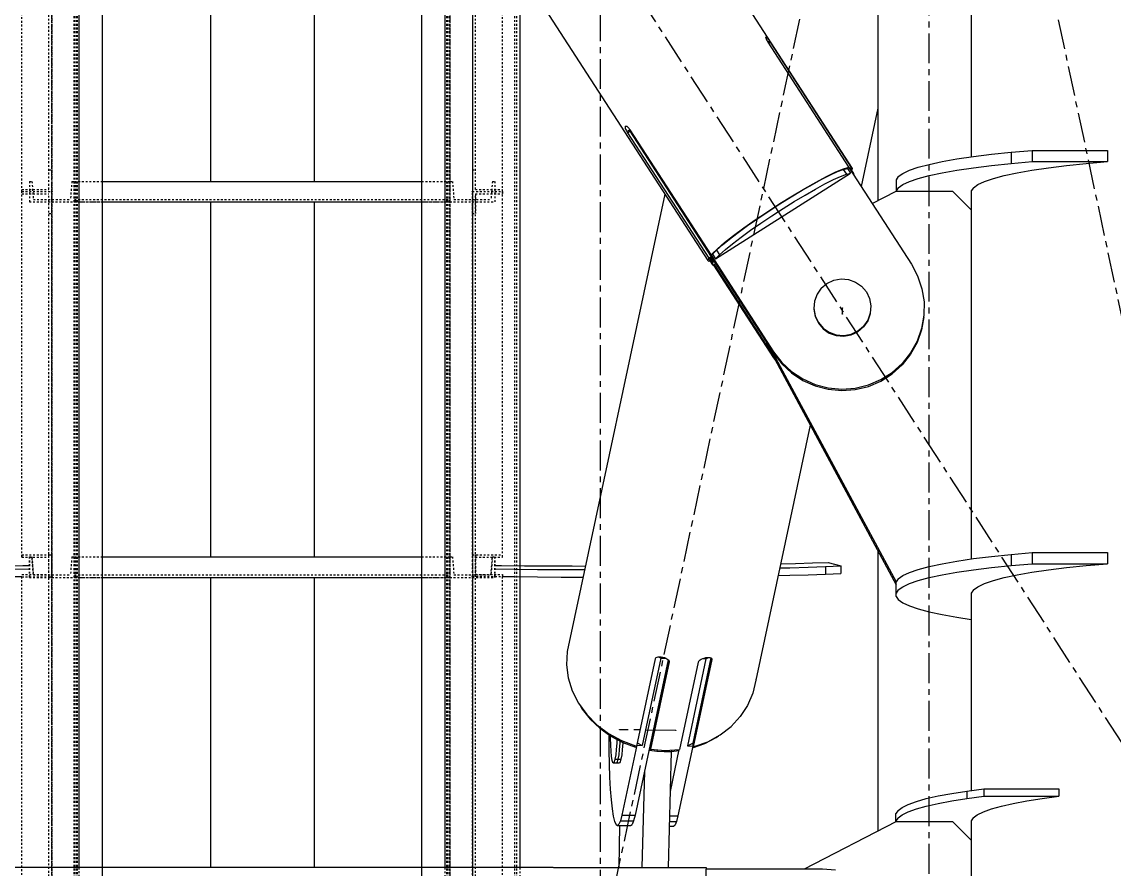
# Model space of a CAD drawing. Header units: millimetres. Extents: x 5143 to 30813, y 232 to 21408.
# Drawn here: x 23101 to 23391.9, y 14942.6 to 15168.3 of the extents above; entities that cross this region are included whole.
import ezdxf

# ---------------------------------------------------------------- set-up
doc = ezdxf.new("R2010")
doc.units = ezdxf.units.MM
doc.header["$LTSCALE"] = 0.25
for name, pattern in [('CENTER', [50.8, 31.75, -6.35, 6.35, -6.35]), ('XKITLINE00', [0]), ('XKITLINE02', [4, 2, -2]), ('XKITLINE03', [6, 3, -1, 1, -1])]:
    doc.linetypes.add(name, pattern=pattern)

msp = doc.modelspace()

# ---------------------------------------------------------------- linework, layer by layer
at = {"color": 8, "linetype": 'CENTER'}
for p, q in [((22900, 15740.27), (23430, 14920.27)), ((23430, 15740.27), (23255, 14920.27)), ((23342.5, 15330.27), (23342.5, 14510.27)), ((23342.5, 15330.27), (23430, 14920.27)), ((23255, 15209.12), (23255, 13540.01)), ((23319.5, 15090.41), (23319.5, 15092.06)), ((23275.11, 14979.51), (23260.2, 14979.7))]:
    msp.add_line(p, q, dxfattribs=at)
at = {"color": 8, "linetype": 'XKITLINE00'}
for p, q in [((23353.8, 15704.03), (23353.8, 15132.31)), ((23046.35, 15555.83), (23322.11, 15129.19)), ((23007.88, 15531.36), (23283.64, 15104.72)), ((23328.92, 15262.13), (23328.92, 15120.69)), ((23151.2, 15209.12), (23151.2, 15125.78)), ((23178.8, 15209.12), (23178.8, 15125.78)), ((23299.09, 15164.21), (23299.06, 15164.13)), ((23299.06, 15164.13), (23299.08, 15163.98)), ((23299.08, 15163.98), (23299.15, 15163.76)), ((23299.09, 15164.21), (23299.18, 15164.22)), ((23299.15, 15163.76), (23299.27, 15163.49)), ((23299.18, 15164.22), (23299.32, 15164.15)), ((23299.27, 15163.49), (23299.44, 15163.18)), ((23299.32, 15164.15), (23299.49, 15164)), ((23299.44, 15163.18), (23299.63, 15162.86)), ((23299.49, 15164), (23299.58, 15163.92)), ((23299.58, 15163.92), (23299.67, 15163.78)), ((23299.61, 15162.9), (23300.05, 15163.18)), ((23299.63, 15162.86), (23321.22, 15129.46)), ((23299.67, 15163.78), (23299.86, 15163.5)), ((23299.82, 15162.58), (23300.26, 15162.86)), ((23299.86, 15163.5), (23300.06, 15163.18)), ((23300.06, 15163.18), (23300.27, 15162.86)), ((23300.27, 15162.86), (23321.86, 15129.46)), ((23328.92, 15145.24), (23324.48, 15124.42)), ((23261.67, 15140.37), (23261.64, 15140.19)), ((23261.64, 15140.19), (23261.66, 15139.95)), ((23261.66, 15139.95), (23261.69, 15139.82)), ((23261.76, 15140.47), (23261.67, 15140.37)), ((23261.69, 15139.82), (23261.76, 15139.67)), ((23261.76, 15140.47), (23261.89, 15140.5)), ((23261.76, 15139.67), (23261.91, 15139.37)), ((23261.89, 15140.5), (23262.07, 15140.44)), ((23261.91, 15139.37), (23262.1, 15139.04)), ((23262.07, 15140.44), (23262.27, 15140.3)), ((23262.1, 15139.04), (23262.91, 15139.56)), ((23262.1, 15139.04), (23262.3, 15138.72)), ((23262.27, 15140.3), (23262.49, 15140.1)), ((23262.3, 15138.72), (23262.93, 15139.12)), ((23262.49, 15140.1), (23262.72, 15139.83)), ((23262.72, 15139.83), (23262.93, 15139.53)), ((23262.93, 15139.53), (23284.52, 15106.13)), ((23262.93, 15139.36), (23263, 15139.42)), ((23262.93, 15139.36), (23284.52, 15105.96)), ((23262.93, 15139.36), (23262.93, 15139.13)), ((23262.93, 15139.13), (23301.14, 15080.01)), ((23262.3, 15138.72), (23283.89, 15105.32)), ((23359.2, 15133), (23364.44, 15133.54)), ((23364.44, 15133.54), (23370.04, 15134.03)), ((23364.44, 15133.54), (23364.44, 15130.57)), ((23370.04, 15134.03), (23370.04, 15131.05)), ((23370.04, 15134.03), (23390.04, 15134.03)), ((23390.04, 15134.03), (23390.04, 15131.05)), ((23339.69, 15129.53), (23342.59, 15130.3)), ((23342.59, 15130.3), (23346.02, 15131.04)), ((23346.02, 15131.04), (23349.95, 15131.75)), ((23349.95, 15131.75), (23354.36, 15132.4)), ((23354.36, 15132.4), (23359.2, 15133)), ((23359.2, 15130.02), (23364.44, 15130.57)), ((23364.44, 15130.57), (23370.04, 15131.05)), ((23370.04, 15131.05), (23390.04, 15131.05)), ((23379.2, 15130.02), (23384.44, 15130.57)), ((23384.44, 15130.57), (23390.04, 15131.05)), ((23285.71, 15105.11), (23321.66, 15127.97)), ((23314.04, 15126.35), (23316.3, 15127.48)), ((23315.24, 15127.05), (23317.61, 15128.19)), ((23316.3, 15127.48), (23318.21, 15128.36)), ((23317.61, 15128.19), (23319.53, 15129)), ((23318.21, 15128.36), (23319.74, 15128.94)), ((23319.02, 15127.1), (23320.55, 15127.69)), ((23319.53, 15129), (23320.95, 15129.44)), ((23319.74, 15128.94), (23320.85, 15129.23)), ((23319.74, 15128.94), (23320.55, 15127.69)), ((23320.55, 15127.69), (23321.66, 15127.97)), ((23320.85, 15129.23), (23321.22, 15129.46)), ((23320.85, 15129.22), (23321.22, 15129.45)), ((23320.85, 15129.23), (23321.66, 15127.97)), ((23320.95, 15129.44), (23321.22, 15129.46)), ((23321.15, 15129.42), (23321.15, 15129.41)), ((23321.22, 15129.45), (23337.85, 15103.73)), ((23321.41, 15129.17), (23321.86, 15129.46)), ((23321.41, 15129.17), (23321.47, 15129.21)), ((23321.47, 15129.21), (23322.28, 15127.96)), ((23321.47, 15129.21), (23321.63, 15129.1)), ((23321.63, 15129.1), (23322.44, 15127.85)), ((23321.86, 15129.46), (23322.11, 15129.19)), ((23322.11, 15129.19), (23321.9, 15128.69)), ((23322.22, 15127.92), (23322.28, 15127.96)), ((23322.28, 15127.96), (23322.44, 15127.85)), ((23322.44, 15127.85), (23322.5, 15127.67)), ((23322.5, 15127.67), (23322.47, 15127.53)), ((23334.37, 15127.04), (23335.56, 15127.89)), ((23335.56, 15127.89), (23337.34, 15128.72)), ((23337.34, 15128.72), (23339.69, 15129.53)), ((23339.69, 15126.55), (23342.59, 15127.33)), ((23342.59, 15127.33), (23346.02, 15128.07)), ((23346.02, 15128.07), (23349.95, 15128.77)), ((23349.95, 15128.77), (23354.36, 15129.42)), ((23354.36, 15129.42), (23359.2, 15130.02)), ((23359.69, 15126.55), (23362.59, 15127.33)), ((23362.59, 15127.33), (23366.02, 15128.07)), ((23366.02, 15128.07), (23369.95, 15128.77)), ((23369.95, 15128.77), (23374.36, 15129.42)), ((23374.36, 15129.42), (23379.2, 15130.02)), ((23308.75, 15123.39), (23311.5, 15124.97)), ((23309.45, 15123.87), (23312.49, 15125.59)), ((23311.5, 15124.97), (23314.04, 15126.35)), ((23312.31, 15123.72), (23314.85, 15125.09)), ((23312.49, 15125.59), (23315.24, 15127.05)), ((23314.85, 15125.09), (23317.11, 15126.23)), ((23317.11, 15126.23), (23319.02, 15127.1)), ((23334.37, 15127.04), (23333.77, 15126.18)), ((23333.77, 15126.18), (23333.77, 15123.21)), ((23334.37, 15124.07), (23335.56, 15124.91)), ((23335.56, 15124.91), (23337.34, 15125.74)), ((23337.34, 15125.74), (23339.69, 15126.55)), ((23354.37, 15124.07), (23355.56, 15124.91)), ((23355.56, 15124.91), (23357.34, 15125.74)), ((23357.34, 15125.74), (23359.69, 15126.55)), ((23272.22, 15122.39), (23246.21, 15000.53)), ((23302.87, 15119.86), (23306.21, 15121.94)), ((23302.87, 15119.8), (23305.85, 15121.66)), ((23305.85, 15121.66), (23308.75, 15123.39)), ((23306.21, 15121.94), (23309.45, 15123.87)), ((23306.66, 15120.4), (23309.56, 15122.14)), ((23309.56, 15122.14), (23312.31, 15123.72)), ((23327.39, 15119.91), (23333.8, 15123.16)), ((23334.37, 15124.07), (23333.77, 15123.21)), ((23333.77, 15123.21), (23333.77, 15123.15)), ((23333.8, 15123.16), (23348.8, 15123.16)), ((23348.8, 15123.16), (23353.8, 15118.2)), ((23354.37, 15124.07), (23353.77, 15123.21)), ((23353.77, 15123.21), (23353.77, 15122.35)), ((23353.77, 15122.35), (23353.8, 15122.31)), ((23353.8, 15123.25), (23353.8, 15118.2)), ((23151.2, 15120.28), (23151.2, 15025.78)), ((23178.8, 15120.28), (23178.8, 15025.78)), ((23299.53, 15117.69), (23302.87, 15119.86)), ((23299.9, 15117.87), (23302.87, 15119.8)), ((23303.68, 15118.55), (23306.66, 15120.4)), ((23294.24, 15113.99), (23296.99, 15115.92)), ((23296.29, 15115.5), (23299.53, 15117.69)), ((23296.99, 15115.92), (23299.9, 15117.87)), ((23297.8, 15114.67), (23300.71, 15116.62)), ((23300.71, 15116.62), (23303.68, 15118.55)), ((23353.8, 15118.2), (23353.8, 15025.19)), ((23290.51, 15111.32), (23293.25, 15113.36)), ((23291.7, 15112.14), (23294.24, 15113.99)), ((23293.25, 15113.36), (23296.29, 15115.5)), ((23295.05, 15112.74), (23297.8, 15114.67)), ((23287.53, 15108.85), (23289.45, 15110.41)), ((23288.14, 15109.45), (23290.51, 15111.32)), ((23289.45, 15110.41), (23291.7, 15112.14)), ((23290.26, 15109.16), (23292.51, 15110.89)), ((23292.51, 15110.89), (23295.05, 15112.74)), ((23284.8, 15106.46), (23286.21, 15107.82)), ((23286, 15107.49), (23284.9, 15106.36)), ((23286, 15107.49), (23287.53, 15108.85)), ((23286, 15107.49), (23286.81, 15106.23)), ((23286.21, 15107.82), (23288.14, 15109.45)), ((23286.81, 15106.23), (23288.34, 15107.6)), ((23288.34, 15107.6), (23290.26, 15109.16)), ((23283.89, 15105.32), (23283.64, 15104.72)), ((23283.64, 15104.72), (23283.89, 15104.45)), ((23283.89, 15105.32), (23284.52, 15105.72)), ((23283.89, 15104.45), (23284.21, 15104.66)), ((23284.11, 15105.24), (23284.06, 15104.99)), ((23284.06, 15104.99), (23284.11, 15104.81)), ((23284.28, 15105.56), (23284.11, 15105.24)), ((23284.11, 15105.24), (23284.92, 15103.99)), ((23284.11, 15104.81), (23284.92, 15103.56)), ((23284.28, 15105.56), (23284.52, 15105.72)), ((23284.28, 15105.56), (23285.09, 15104.31)), ((23284.8, 15106.46), (23284.52, 15106.13)), ((23284.52, 15106.13), (23284.9, 15106.36)), ((23284.52, 15106.11), (23284.9, 15106.36)), ((23284.52, 15106.11), (23284.52, 15105.96)), ((23284.52, 15106.11), (23301.14, 15080.39)), ((23284.9, 15106.36), (23285.71, 15105.11)), ((23285.09, 15104.31), (23284.92, 15103.99)), ((23285.09, 15104.31), (23285.33, 15104.47)), ((23286.81, 15106.23), (23285.71, 15105.11)), ((23284.92, 15103.99), (23284.87, 15103.74)), ((23284.87, 15103.74), (23284.92, 15103.56)), ((23284.92, 15103.56), (23285.09, 15103.45)), ((23285.09, 15103.45), (23285.73, 15103.86)), ((23285.15, 15103.49), (23301.14, 15078.74)), ((23285.32, 15103.6), (23300.87, 15079.54)), ((23337.85, 15103.73), (23339.53, 15100.58)), ((23313.88, 15097.34), (23315.39, 15098.61)), ((23315.39, 15098.61), (23317.19, 15099.45)), ((23317.19, 15099.45), (23319.14, 15099.8)), ((23319.14, 15099.8), (23321.12, 15099.63)), ((23321.12, 15099.63), (23322.99, 15098.96)), ((23322.99, 15098.96), (23324.61, 15097.84)), ((23339.53, 15100.58), (23340.67, 15097.19)), ((23312.74, 15095.73), (23312.07, 15093.88)), ((23313.88, 15097.34), (23312.74, 15095.73)), ((23324.61, 15097.84), (23325.89, 15096.34)), ((23325.89, 15096.34), (23326.74, 15094.56)), ((23340.67, 15097.19), (23341.24, 15093.66)), ((23312.07, 15093.88), (23311.9, 15091.92)), ((23326.74, 15094.56), (23327.09, 15092.62)), ((23327.09, 15092.62), (23326.92, 15090.66)), ((23341.24, 15093.66), (23341.2, 15090.09)), ((23311.9, 15091.92), (23312.25, 15089.98)), ((23311.9, 15091.82), (23312.25, 15089.88)), ((23311.9, 15091.82), (23312.25, 15089.88)), ((23311.9, 15091.71), (23312.25, 15089.78)), ((23312.25, 15089.98), (23313.1, 15088.2)), ((23312.25, 15089.88), (23313.1, 15088.1)), ((23312.25, 15089.88), (23313.1, 15088.1)), ((23312.25, 15089.78), (23313.1, 15088)), ((23326.92, 15090.66), (23326.25, 15088.81)), ((23326.92, 15090.56), (23326.25, 15088.7)), ((23326.92, 15090.56), (23326.25, 15088.7)), ((23326.92, 15090.45), (23326.25, 15088.6)), ((23341.2, 15090.09), (23340.58, 15086.58)), ((23341.2, 15089.71), (23340.58, 15086.19)), ((23313.1, 15088.2), (23314.38, 15086.7)), ((23313.1, 15088.2), (23313.1, 15088.1)), ((23313.1, 15088.1), (23313.1, 15088)), ((23313.1, 15088.1), (23314.38, 15086.59)), ((23313.1, 15088.1), (23314.38, 15086.59)), ((23313.1, 15088), (23314.38, 15086.49)), ((23314.38, 15086.7), (23316.01, 15085.57)), ((23314.38, 15086.59), (23316.01, 15085.47)), ((23314.38, 15086.59), (23316.01, 15085.47)), ((23323.6, 15085.92), (23325.11, 15087.19)), ((23323.6, 15085.82), (23325.11, 15087.09)), ((23323.6, 15085.82), (23325.11, 15087.09)), ((23323.6, 15085.72), (23325.11, 15086.99)), ((23326.25, 15088.81), (23325.11, 15087.19)), ((23326.25, 15088.7), (23325.11, 15087.09)), ((23326.25, 15088.7), (23325.11, 15087.09)), ((23326.25, 15088.6), (23325.11, 15086.99)), ((23340.58, 15086.58), (23339.38, 15083.21)), ((23314.38, 15086.49), (23316.01, 15085.37)), ((23316.01, 15085.57), (23317.87, 15084.9)), ((23316.01, 15085.47), (23317.87, 15084.8)), ((23316.01, 15085.47), (23317.87, 15084.8)), ((23316.01, 15085.37), (23317.87, 15084.7)), ((23317.87, 15084.9), (23319.85, 15084.74)), ((23317.87, 15084.8), (23319.85, 15084.64)), ((23317.87, 15084.8), (23319.85, 15084.64)), ((23317.87, 15084.7), (23319.85, 15084.53)), ((23319.85, 15084.74), (23321.8, 15085.08)), ((23319.85, 15084.64), (23321.8, 15084.98)), ((23319.85, 15084.64), (23321.8, 15084.98)), ((23319.85, 15084.53), (23321.8, 15084.88)), ((23321.8, 15085.08), (23323.6, 15085.92)), ((23321.8, 15084.98), (23323.6, 15085.82)), ((23321.8, 15084.98), (23323.6, 15085.82)), ((23321.8, 15084.88), (23323.6, 15085.72)), ((23323.6, 15085.92), (23323.6, 15085.82)), ((23323.6, 15085.82), (23323.6, 15085.72)), ((23340.58, 15086.19), (23339.38, 15082.83)), ((23299.31, 15082.85), (23300.26, 15080.69)), ((23300.26, 15081.38), (23300.26, 15080.69)), ((23300.47, 15081.06), (23333.77, 15019.06)), ((23339.38, 15083.21), (23337.64, 15080.08)), ((23339.38, 15082.83), (23337.64, 15079.7)), ((23300.26, 15080.69), (23333.77, 15018.3)), ((23301.14, 15080.39), (23301.14, 15080.01)), ((23301.14, 15080.39), (23303.33, 15077.56)), ((23301.14, 15080.01), (23303.33, 15077.18)), ((23301.14, 15079.04), (23301.14, 15078.74)), ((23301.14, 15078.74), (23301.67, 15078.06)), ((23337.64, 15080.08), (23335.41, 15077.28)), ((23337.64, 15079.7), (23335.41, 15076.9)), ((23303.33, 15077.56), (23303.33, 15077.18)), ((23303.33, 15077.56), (23305.96, 15075.12)), ((23303.33, 15077.18), (23305.96, 15074.73)), ((23305.96, 15075.12), (23308.95, 15073.14)), ((23332.74, 15074.89), (23335.41, 15077.28)), ((23332.74, 15074.51), (23335.41, 15076.9)), ((23305.96, 15074.73), (23308.95, 15072.76)), ((23308.95, 15073.14), (23312.24, 15071.67)), ((23308.95, 15072.76), (23312.24, 15071.29)), ((23326.4, 15071.55), (23329.71, 15072.96)), ((23326.4, 15071.17), (23329.71, 15072.58)), ((23329.71, 15072.96), (23332.74, 15074.89)), ((23329.71, 15072.58), (23332.74, 15074.51)), ((23312.24, 15071.67), (23315.72, 15070.77)), ((23312.24, 15071.29), (23315.72, 15070.39)), ((23315.72, 15070.77), (23319.31, 15070.44)), ((23315.72, 15070.39), (23319.31, 15070.06)), ((23319.31, 15070.44), (23322.9, 15070.71)), ((23319.31, 15070.06), (23322.9, 15070.32)), ((23322.9, 15070.71), (23326.4, 15071.55)), ((23322.9, 15070.32), (23326.4, 15071.17)), ((23310.91, 15060.85), (23296.4, 14992.86)), ((23328.92, 15027.32), (23328.92, 14952.73)), ((23354.36, 15025.28), (23359.2, 15025.88)), ((23359.2, 15025.88), (23364.44, 15026.42)), ((23364.44, 15026.42), (23370.04, 15026.9)), ((23364.44, 15026.42), (23364.44, 15023.44)), ((23370.04, 15026.9), (23370.04, 15023.93)), ((23370.04, 15026.9), (23390.04, 15026.9)), ((23390.04, 15026.9), (23390.04, 15023.93)), ((23095.12, 15023.4), (23101.28, 15023.46)), ((23101.28, 15023.46), (23103, 15023.48)), ((23226.98, 15023.48), (23228.71, 15023.46)), ((23228.71, 15023.46), (23234.87, 15023.4)), ((23234.87, 15023.4), (23241.17, 15023.35)), ((23241.17, 15023.35), (23247.57, 15023.32)), ((23247.57, 15023.32), (23251.07, 15023.31)), ((23302.74, 15022.8), (23305.51, 15022.87)), ((23302.97, 15023.86), (23307, 15023.98)), ((23305.51, 15022.87), (23310.42, 15023)), ((23307, 15023.98), (23311.54, 15024.13)), ((23310.42, 15023), (23314.96, 15023.15)), ((23311.54, 15024.13), (23315.67, 15024.29)), ((23314.96, 15023.15), (23319.09, 15023.32)), ((23314.96, 15023.15), (23314.96, 15021.15)), ((23315.67, 15024.29), (23319.09, 15023.32)), ((23319.09, 15023.32), (23319.09, 15021.32)), ((23339.69, 15022.4), (23342.59, 15023.18)), ((23342.59, 15023.18), (23346.02, 15023.92)), ((23346.02, 15023.92), (23349.95, 15024.62)), ((23349.95, 15024.62), (23354.36, 15025.28)), ((23354.36, 15022.3), (23359.2, 15022.9)), ((23359.2, 15022.9), (23364.44, 15023.44)), ((23364.44, 15023.44), (23370.04, 15023.93)), ((23370.04, 15023.93), (23390.04, 15023.93)), ((23374.36, 15022.3), (23379.2, 15022.9)), ((23379.2, 15022.9), (23384.44, 15023.45)), ((23384.44, 15023.45), (23390.04, 15023.93)), ((23097.86, 15022.49), (23103, 15022.56)), ((23097.86, 15020.49), (23101, 15020.53)), ((23151.2, 15020.28), (23151.2, 14943.1)), ((23178.8, 15020.28), (23178.8, 14943.1)), ((23226.98, 15022.56), (23232.13, 15022.49)), ((23228.98, 15020.53), (23232.13, 15020.49)), ((23232.13, 15022.49), (23238.29, 15022.42)), ((23232.13, 15020.49), (23238.29, 15020.42)), ((23238.29, 15022.42), (23244.59, 15022.38)), ((23238.29, 15020.42), (23244.59, 15020.38)), ((23244.59, 15022.38), (23250.86, 15022.35)), ((23244.59, 15020.38), (23250.44, 15020.35)), ((23302.31, 15020.79), (23305.51, 15020.87)), ((23305.51, 15020.87), (23310.42, 15021)), ((23310.42, 15021), (23314.96, 15021.15)), ((23314.96, 15021.15), (23319.09, 15021.32)), ((23334.37, 15019.92), (23333.77, 15019.06)), ((23334.37, 15019.92), (23335.56, 15020.77)), ((23335.56, 15020.77), (23337.34, 15021.6)), ((23337.34, 15021.6), (23339.69, 15022.4)), ((23339.69, 15019.43), (23342.59, 15020.21)), ((23342.59, 15020.21), (23346.02, 15020.95)), ((23346.02, 15020.95), (23349.95, 15021.65)), ((23349.95, 15021.65), (23354.36, 15022.3)), ((23359.69, 15019.43), (23362.59, 15020.21)), ((23362.59, 15020.21), (23366.02, 15020.95)), ((23366.02, 15020.95), (23369.95, 15021.65)), ((23369.95, 15021.65), (23374.36, 15022.3)), ((23333.77, 15015.23), (23333.77, 15019.06)), ((23334.37, 15016.94), (23333.77, 15016.09)), ((23334.37, 15016.94), (23335.56, 15017.79)), ((23335.56, 15017.79), (23337.34, 15018.62)), ((23337.34, 15018.62), (23339.69, 15019.43)), ((23354.37, 15016.94), (23353.77, 15016.09)), ((23354.37, 15016.94), (23355.56, 15017.79)), ((23355.56, 15017.79), (23357.34, 15018.62)), ((23357.34, 15018.62), (23359.69, 15019.43)), ((23333.77, 15015.23), (23334.37, 15014.37)), ((23334.37, 15014.37), (23335.56, 15013.52)), ((23353.77, 15016.09), (23353.77, 15015.23)), ((23353.77, 15015.23), (23353.8, 15015.19)), ((23353.8, 15016.12), (23353.8, 14963.53)), ((23335.56, 15013.52), (23337.34, 15012.69)), ((23337.34, 15012.69), (23339.69, 15011.88)), ((23339.69, 15011.88), (23342.59, 15011.11)), ((23342.59, 15011.11), (23346.02, 15010.37)), ((23346.02, 15010.37), (23349.95, 15009.67)), ((23349.95, 15009.67), (23353.8, 15009.1)), ((23246.21, 15000.53), (23246.05, 14997.02)), ((23246.05, 14997.02), (23246.51, 14993.5)), ((23273.11, 14998.33), (23264.27, 14956.9)), ((23269.63, 14998.61), (23264.66, 14975.35)), ((23271.18, 14998.78), (23266.22, 14975.53)), ((23273.17, 14998.26), (23268.33, 14975.59)), ((23273.34, 14997.78), (23268.38, 14974.53)), ((23269.71, 14998.79), (23269.63, 14998.61)), ((23269.71, 14998.79), (23269.89, 14998.94)), ((23269.89, 14998.94), (23270.15, 14999.05)), ((23270.15, 14999.05), (23270.47, 14999.12)), ((23270.47, 14999.12), (23270.84, 14999.15)), ((23270.51, 14999.13), (23271.18, 14998.78)), ((23270.84, 14999.15), (23271.25, 14999.12)), ((23271.18, 14998.78), (23272.5, 14998.76)), ((23271.25, 14999.12), (23271.67, 14999.05)), ((23271.67, 14999.05), (23272.08, 14998.94)), ((23272.08, 14998.94), (23272.45, 14998.79)), ((23272.45, 14998.79), (23272.78, 14998.6)), ((23272.78, 14998.6), (23273.05, 14998.4)), ((23273.05, 14998.4), (23273.24, 14998.19)), ((23273.24, 14998.19), (23273.31, 14998.02)), ((23273.31, 14998.02), (23273.33, 14997.98)), ((23273.33, 14997.98), (23273.34, 14997.78)), ((23281.09, 14997.69), (23276.13, 14974.43)), ((23283.17, 14998.63), (23278.21, 14975.37)), ((23284.49, 14998.85), (23279.64, 14976.11)), ((23284.55, 14998.81), (23279.73, 14976.25)), ((23284.74, 14998.41), (23279.78, 14975.16)), ((23281.18, 14997.88), (23281.09, 14997.69)), ((23281.22, 14997.92), (23281.18, 14997.88)), ((23281.36, 14998.09), (23281.22, 14997.92)), ((23281.36, 14998.09), (23281.61, 14998.29)), ((23281.61, 14998.29), (23281.92, 14998.49)), ((23281.92, 14998.49), (23282.29, 14998.66)), ((23282.25, 14998.64), (23283.17, 14998.63)), ((23282.29, 14998.66), (23282.69, 14998.8)), ((23282.69, 14998.8), (23283.1, 14998.91)), ((23283.1, 14998.91), (23283.5, 14998.97)), ((23283.17, 14998.63), (23283.86, 14998.98)), ((23283.5, 14998.97), (23283.87, 14998.98)), ((23283.87, 14998.98), (23284.2, 14998.95)), ((23284.2, 14998.95), (23284.46, 14998.87)), ((23284.46, 14998.87), (23284.64, 14998.75)), ((23284.64, 14998.75), (23284.74, 14998.6)), ((23284.74, 14998.6), (23284.74, 14998.41)), ((23246.51, 14993.5), (23247.58, 14990.05)), ((23296.4, 14992.86), (23295.62, 14989.44)), ((23296.41, 14993.15), (23296.4, 14992.86)), ((23247.58, 14990.05), (23249.24, 14986.78)), ((23295.62, 14989.44), (23294.24, 14986.2)), ((23249.24, 14986.78), (23251.44, 14983.74)), ((23249.7, 14986.13), (23250.23, 14985.21)), ((23250.23, 14985.21), (23252.37, 14982.5)), ((23294.24, 14986.2), (23292.3, 14983.22)), ((23251.44, 14983.74), (23254.13, 14981.02)), ((23252.37, 14982.5), (23254.92, 14980.08)), ((23292.3, 14983.22), (23289.84, 14980.57)), ((23254.13, 14981.02), (23257.24, 14978.69)), ((23254.92, 14980.08), (23257.83, 14978.01)), ((23286.93, 14978.31), (23289.84, 14980.57)), ((23257.24, 14978.69), (23260.69, 14976.81)), ((23257.34, 14977.89), (23257.33, 14974.14)), ((23257.35, 14978.35), (23257.34, 14977.89)), ((23257.68, 14978.12), (23257.68, 14977.45)), ((23257.68, 14977.45), (23257.73, 14975.6)), ((23257.83, 14978.01), (23261.02, 14976.32)), ((23259.42, 14976.16), (23259.29, 14974.45)), ((23259.46, 14977.15), (23259.42, 14976.16)), ((23260.21, 14976.15), (23260.09, 14974.44)), ((23260.21, 14976.15), (23260.09, 14974.44)), ((23260.24, 14976.73), (23260.21, 14976.15)), ((23260.24, 14976.73), (23260.21, 14976.15)), ((23260.69, 14976.81), (23264.41, 14975.41)), ((23261.01, 14976.14), (23260.88, 14974.43)), ((23261.02, 14976.32), (23261.01, 14976.14)), ((23261.09, 14976.66), (23261.02, 14976.32)), ((23261.02, 14976.32), (23264.44, 14975.06)), ((23264.85, 14976.23), (23266.22, 14975.53)), ((23278.21, 14975.37), (23279.64, 14976.11)), ((23279.57, 14974.87), (23282.86, 14976.04)), ((23279.64, 14976.11), (23279.67, 14975.35)), ((23279.72, 14976.49), (23279.75, 14975.8)), ((23279.73, 14976.25), (23279.78, 14975.16)), ((23280.02, 14975.21), (23283.63, 14976.51)), ((23282.86, 14976.04), (23285.92, 14977.65)), ((23282.91, 14976.25), (23282.86, 14976.04)), ((23283.63, 14976.51), (23286.93, 14978.31)), ((23285.92, 14977.65), (23286.53, 14978.1)), ((23257.33, 14974.14), (23257.38, 14970.49)), ((23257.73, 14975.6), (23257.83, 14973.96)), ((23257.83, 14973.96), (23257.96, 14972.61)), ((23259.29, 14974.45), (23259.13, 14973)), ((23260.09, 14974.44), (23259.93, 14972.99)), ((23260.09, 14974.44), (23259.93, 14972.99)), ((23260.88, 14974.43), (23260.72, 14972.98)), ((23264.76, 14975.55), (23260.79, 14956.94)), ((23264.41, 14975.41), (23264.66, 14975.35)), ((23264.51, 14975.39), (23264.44, 14975.06)), ((23264.75, 14975.74), (23264.76, 14975.55)), ((23264.76, 14975.55), (23266.22, 14975.53)), ((23268.12, 14974.96), (23268.15, 14974.22)), ((23268.35, 14975.15), (23268.15, 14974.22)), ((23268.15, 14974.22), (23270.09, 14973.99)), ((23268.32, 14975.89), (23268.35, 14975.15)), ((23268.33, 14975.59), (23268.38, 14974.53)), ((23268.38, 14974.53), (23272.27, 14974.21)), ((23270.18, 14974.38), (23270.09, 14973.99)), ((23270.09, 14973.99), (23272.04, 14973.9)), ((23272.04, 14973.9), (23273.98, 14973.94)), ((23272.27, 14974.21), (23276.13, 14974.43)), ((23273.88, 14973.94), (23273.07, 14943.04)), ((23275.98, 14974.42), (23273.6, 14963.26)), ((23274.06, 14974.31), (23273.98, 14973.94)), ((23273.98, 14973.94), (23275.91, 14974.13)), ((23279.67, 14975.35), (23275.7, 14956.75)), ((23275.97, 14974.42), (23275.91, 14974.13)), ((23278.21, 14975.37), (23279.67, 14975.35)), ((23279.75, 14975.8), (23279.67, 14975.41)), ((23279.78, 14975.16), (23280.02, 14975.21)), ((23257.38, 14970.49), (23257.49, 14967.03)), ((23257.96, 14972.61), (23258.13, 14971.62)), ((23258.13, 14971.62), (23258.32, 14971.03)), ((23258.32, 14971.03), (23258.53, 14970.88)), ((23258.74, 14971.17), (23258.53, 14970.88)), ((23258.53, 14970.88), (23259.32, 14970.87)), ((23258.94, 14971.89), (23258.74, 14971.17)), ((23259.13, 14973), (23258.94, 14971.89)), ((23258.94, 14971.89), (23259.74, 14971.88)), ((23259.54, 14971.16), (23259.32, 14970.87)), ((23259.54, 14971.16), (23259.32, 14970.87)), ((23259.32, 14970.87), (23260.12, 14970.86)), ((23259.74, 14971.88), (23259.54, 14971.16)), ((23259.74, 14971.88), (23259.54, 14971.16)), ((23259.93, 14972.99), (23259.74, 14971.88)), ((23259.93, 14972.99), (23259.74, 14971.88)), ((23259.74, 14971.88), (23260.53, 14971.87)), ((23260.33, 14971.15), (23260.12, 14970.86)), ((23260.53, 14971.87), (23260.33, 14971.15)), ((23260.72, 14972.98), (23260.53, 14971.87)), ((23266.78, 14968.68), (23266.1, 14943.04)), ((23257.49, 14967.03), (23257.67, 14963.84)), ((23257.67, 14963.84), (23257.89, 14961.01)), ((23341.83, 14961.34), (23344.98, 14962.06)), ((23344.98, 14962.06), (23348.59, 14962.74)), ((23348.59, 14962.74), (23352.65, 14963.38)), ((23352.65, 14963.38), (23357.11, 14963.97)), ((23352.65, 14963.38), (23352.65, 14961.39)), ((23352.65, 14961.39), (23357.11, 14961.99)), ((23357.11, 14963.97), (23377.11, 14963.97)), ((23357.11, 14963.97), (23357.11, 14961.99)), ((23357.11, 14961.99), (23377.11, 14961.99)), ((23372.65, 14961.39), (23377.11, 14961.99)), ((23377.11, 14963.97), (23377.11, 14961.99)), ((23257.89, 14961.01), (23258.17, 14958.6)), ((23258.17, 14958.6), (23258.48, 14956.67)), ((23334.31, 14958.2), (23335.4, 14959.02)), ((23335.4, 14959.02), (23337.03, 14959.81)), ((23337.03, 14959.81), (23339.18, 14960.59)), ((23337.03, 14957.83), (23339.18, 14958.6)), ((23339.18, 14960.59), (23341.83, 14961.34)), ((23339.18, 14958.6), (23341.83, 14959.35)), ((23341.83, 14959.35), (23344.98, 14960.07)), ((23344.98, 14960.07), (23348.59, 14960.75)), ((23348.59, 14960.75), (23352.65, 14961.39)), ((23357.03, 14957.83), (23359.18, 14958.6)), ((23359.18, 14958.6), (23361.83, 14959.35)), ((23361.83, 14959.35), (23364.98, 14960.07)), ((23364.98, 14960.07), (23368.59, 14960.75)), ((23368.59, 14960.75), (23372.65, 14961.39)), ((23258.48, 14956.67), (23258.83, 14955.27)), ((23260.79, 14956.94), (23260.4, 14955.46)), ((23260.79, 14956.94), (23264.27, 14956.9)), ((23264.27, 14956.9), (23263.88, 14955.41)), ((23273.43, 14956.78), (23275.7, 14956.75)), ((23275.7, 14956.75), (23275.32, 14955.27)), ((23334.31, 14958.2), (23333.76, 14957.39)), ((23333.76, 14955.23), (23333.76, 14957.39)), ((23334.31, 14956.22), (23333.76, 14955.4)), ((23334.31, 14956.22), (23335.4, 14957.03)), ((23335.4, 14957.03), (23337.03, 14957.83)), ((23354.31, 14956.22), (23353.76, 14955.4)), ((23354.31, 14956.22), (23355.4, 14957.03)), ((23355.4, 14957.03), (23357.03, 14957.83)), ((23258.83, 14955.27), (23259.21, 14954.44)), ((23259.21, 14954.44), (23259.6, 14954.19)), ((23259.6, 14954.19), (23260, 14954.53)), ((23259.6, 14954.19), (23263.09, 14954.15)), ((23260.1, 14954.18), (23259.92, 14943.04)), ((23260.4, 14955.46), (23260, 14954.53)), ((23260.4, 14955.46), (23263.88, 14955.41)), ((23263.09, 14954.15), (23263.48, 14954.49)), ((23263.88, 14955.41), (23263.48, 14954.49)), ((23273.36, 14954.02), (23274.52, 14954)), ((23273.39, 14955.29), (23275.32, 14955.27)), ((23274.52, 14954), (23274.92, 14954.34)), ((23275.32, 14955.27), (23274.92, 14954.34)), ((23309.43, 14942.67), (23333.8, 14955.24)), ((23333.8, 14955.24), (23348.8, 14955.24)), ((23348.8, 14955.24), (23353.8, 14950.29)), ((23353.76, 14955.4), (23353.76, 14954.58)), ((23353.76, 14954.58), (23353.8, 14954.53)), ((23353.8, 14955.45), (23353.8, 14950.29)), ((23353.8, 14950.29), (23353.8, 14892.12)), ((23087.8, 14943.1), (23242.19, 14943.1)), ((23242.19, 14943.1), (23242.36, 14943.06)), ((23242.36, 14943.06), (23242.6, 14943.04)), ((23242.6, 14943.04), (23242.89, 14943.04)), ((23242.6, 14943.04), (23242.89, 14943.02)), ((23242.89, 14943.04), (23243.2, 14943.04)), ((23242.89, 14943.02), (23243.2, 14943.01)), ((23243.2, 14943.04), (23243.2, 14943.01)), ((23243.2, 14943.04), (23283.2, 14943.04)), ((23243.2, 14943.01), (23283.2, 14943.01)), ((23283.2, 14943.04), (23283.2, 14943.01)), ((23283.2, 14943.01), (23283.2, 14942.57)), ((23283.2, 14942.67), (23314.2, 14942.67)), ((23283.2, 14937.07), (23283.2, 14942.57)), ((23314.2, 14942.67), (23317.64, 14942.4))]:
    msp.add_line(p, q, dxfattribs=at)
at = {"color": 1, "linetype": 'XKITLINE03'}
for p, q in [((23109, 15406.22), (23109, 13721.24)), ((23122.5, 13721.24), (23122.5, 15406.22)), ((23214.98, 15406.22), (23214.98, 13721.24)), ((23220.97, 15406.22), (23220.98, 13721.24)), ((23109, 15123.03), (23109, 15220.47)), ((23220.98, 15220.48), (23220.98, 15123.03)), ((23109, 15026.29), (23109, 15123.03)), ((23220.98, 15123.03), (23220.98, 15026.29)), ((23115, 15120.28), (23214.98, 15120.28)), ((23115, 15120.28), (23115, 15120.28)), ((23214.98, 15120.28), (23214.98, 15120.28)), ((23109, 14923.03), (23109, 15020.47)), ((23115, 15020.28), (23214.98, 15020.28)), ((23115, 15020.28), (23115, 15020.28)), ((23214.98, 15020.28), (23214.98, 15020.28)), ((23220.98, 15020.48), (23220.98, 14923.03))]:
    msp.add_line(p, q, dxfattribs=at)
at = {"color": 3, "linetype": 'XKITLINE02'}
for p, q in [((23114.92, 13721.24), (23114.92, 15406.22)), ((23115, 13721.24), (23115, 15406.22)), ((23115.45, 13721.24), (23115.45, 15406.22)), ((23115.85, 13721.24), (23115.85, 15406.22)), ((23116.3, 13723.56), (23116.3, 15406.22)), ((23122.5, 14302.1), (23122.5, 15406.22)), ((23214.13, 13721.24), (23214.13, 15406.22)), ((23214.53, 13721.24), (23214.52, 15406.22)), ((23214.98, 13721.24), (23214.98, 15406.22)), ((23215.06, 13721.24), (23215.06, 15406.22)), ((23232.3, 13721.24), (23232.29, 15406.22)), ((23232.83, 13721.24), (23232.82, 15406.22)), ((23108.2, 15123.61), (23108.2, 15226.28)), ((23109, 15123.03), (23109, 15226.28)), ((23220.98, 15226.28), (23220.98, 15128.83)), ((23221.78, 15123.61), (23221.78, 15226.28)), ((23101, 15123.03), (23101, 15221.06)), ((23228.98, 15123.03), (23228.98, 15221.06)), ((23220.98, 15215.71), (23220.98, 15123.03)), ((23108.2, 15128.83), (23109, 15128.83)), ((23220.98, 15128.83), (23220.98, 15123.03)), ((23220.98, 15128.83), (23221.78, 15128.83)), ((23103, 15125.78), (23103.68, 15125.78)), ((23103, 15125.78), (23103, 15120.28)), ((23103, 15125.78), (23103, 15120.28)), ((23103.68, 15125.78), (23104.06, 15120.98)), ((23103.68, 15125.78), (23104.06, 15120.98)), ((23114.32, 15125.78), (23113.94, 15120.98)), ((23114.32, 15125.78), (23113.94, 15120.98)), ((23114.32, 15125.78), (23115, 15125.78)), ((23115, 15120.28), (23115, 15125.78)), ((23115, 15125.78), (23122.5, 15125.78)), ((23115, 15125.78), (23115, 15120.28)), ((23115, 15125.78), (23115, 15120.28)), ((23207.48, 15125.78), (23214.98, 15125.78)), ((23214.98, 15120.28), (23214.98, 15125.78)), ((23214.98, 15125.78), (23214.98, 15120.28)), ((23214.98, 15125.78), (23215.66, 15125.78)), ((23214.98, 15125.78), (23214.98, 15120.28)), ((23215.66, 15125.78), (23216.04, 15120.98)), ((23215.66, 15125.78), (23216.04, 15120.98)), ((23226.3, 15125.78), (23225.92, 15120.98)), ((23226.3, 15125.78), (23225.92, 15120.98)), ((23226.3, 15125.78), (23226.98, 15125.78)), ((23226.98, 15125.78), (23226.98, 15120.28)), ((23226.98, 15125.78), (23226.98, 15120.28)), ((23101, 15123.61), (23108.2, 15123.61)), ((23101, 15025.71), (23101, 15123.03)), ((23101, 15123.03), (23109, 15123.03)), ((23101, 15123.03), (23109, 15123.03)), ((23101, 15122.44), (23108.2, 15122.44)), ((23108.2, 15020.46), (23108.2, 15122.44)), ((23109, 15020.46), (23109, 15123.03)), ((23220.98, 15117.2), (23220.98, 15123.03)), ((23220.98, 15123.03), (23228.98, 15123.03)), ((23220.98, 15123.03), (23228.98, 15123.03)), ((23221.78, 15123.61), (23228.98, 15123.61)), ((23221.78, 15122.44), (23221.78, 15117.2)), ((23221.78, 15122.44), (23228.98, 15122.44)), ((23221.78, 15020.46), (23221.78, 15122.44)), ((23228.98, 15123.03), (23228.98, 15122.44)), ((23228.98, 15025.71), (23228.98, 15123.03)), ((23103, 15120.28), (23115, 15120.28)), ((23104.06, 15120.98), (23113.94, 15120.98)), ((23115, 15120.98), (23214.98, 15120.98)), ((23115, 15120.28), (23122.5, 15120.28)), ((23207.48, 15120.28), (23214.98, 15120.28)), ((23214.98, 15120.28), (23226.98, 15120.28)), ((23216.04, 15120.98), (23225.92, 15120.98)), ((23220.98, 15020.46), (23220.98, 15120.98)), ((23108.2, 15117.2), (23109, 15117.2)), ((23220.98, 15117.2), (23221.78, 15117.2)), ((23101, 15026.29), (23101, 15025.71)), ((23101, 15026.29), (23109, 15026.29)), ((23101, 15025.71), (23108.2, 15025.71)), ((23103, 15025.78), (23103.68, 15025.78)), ((23103, 15025.78), (23103, 15020.28)), ((23103, 15020.28), (23103, 15025.78)), ((23103.68, 15025.78), (23104.06, 15020.98)), ((23104.06, 15020.98), (23103.68, 15025.78)), ((23108.2, 14923.61), (23108.2, 15026.28)), ((23108.2, 15026.28), (23109, 15026.28)), ((23108.2, 15020.46), (23108.2, 15025.71)), ((23109, 15026.29), (23109, 15020.46)), ((23109, 14923.03), (23109, 15026.28)), ((23114.32, 15025.78), (23113.94, 15020.98)), ((23114.32, 15025.78), (23113.94, 15020.98)), ((23114.32, 15025.78), (23115, 15025.78)), ((23115, 15020.28), (23115, 15025.78)), ((23115, 15025.78), (23122.5, 15025.78)), ((23115, 15025.78), (23115, 15020.28)), ((23115, 15025.78), (23115, 15020.28)), ((23207.48, 15025.78), (23214.98, 15025.78)), ((23214.98, 15020.28), (23214.98, 15025.78)), ((23214.98, 15025.78), (23214.98, 15020.28)), ((23214.98, 15025.78), (23215.66, 15025.78)), ((23214.98, 15025.78), (23214.98, 15020.28)), ((23215.66, 15025.78), (23216.04, 15020.98)), ((23215.66, 15025.78), (23216.04, 15020.98)), ((23220.98, 15026.29), (23228.98, 15026.29)), ((23220.98, 15026.28), (23220.98, 15020.48)), ((23220.98, 15026.28), (23221.78, 15026.28)), ((23220.98, 15026.28), (23220.98, 14928.83)), ((23221.78, 15026.28), (23221.78, 15021.06)), ((23221.78, 14923.61), (23221.78, 15026.28)), ((23221.78, 15025.71), (23228.98, 15025.71)), ((23225.92, 15020.98), (23226.3, 15025.78)), ((23226.3, 15025.78), (23225.92, 15020.98)), ((23226.3, 15025.78), (23226.98, 15025.78)), ((23226.98, 15020.28), (23226.98, 15025.78)), ((23226.98, 15025.78), (23226.98, 15020.28)), ((23101, 14923.03), (23101, 15021.06)), ((23101, 15021.06), (23108.2, 15021.06)), ((23101, 15020.47), (23109, 15020.47)), ((23103, 15020.28), (23115, 15020.28)), ((23104.06, 15020.98), (23113.94, 15020.98)), ((23108.2, 15020.46), (23109, 15020.46)), ((23115, 15020.98), (23214.98, 15020.98)), ((23115, 15020.28), (23122.5, 15020.28)), ((23207.48, 15020.28), (23214.98, 15020.28)), ((23214.98, 15020.28), (23226.98, 15020.28)), ((23216.04, 15020.98), (23225.92, 15020.98)), ((23220.98, 15020.48), (23228.98, 15020.48)), ((23220.98, 14923.03), (23220.98, 15020.48)), ((23220.98, 15020.46), (23221.78, 15020.46)), ((23221.78, 15021.06), (23228.98, 15021.06)), ((23228.98, 15021.06), (23228.98, 15020.48)), ((23228.98, 14923.03), (23228.98, 15021.06)), ((23116.3, 14897.45), (23116.3, 14943.1)), ((23122.5, 13721.24), (23122.5, 14943.1)), ((23207.48, 14533.91), (23207.48, 14943.1)), ((23207.48, 14897.45), (23207.48, 14943.1)), ((23213.68, 14897.45), (23213.68, 14943.1)), ((23233.68, 14897.45), (23233.68, 14943.1))]:
    msp.add_line(p, q, dxfattribs=at)
at = {"color": 7, "linetype": 'XKITLINE00'}
for p, q in [((23116.3, 14943.1), (23116.3, 15363.62)), ((23122.5, 14943.1), (23122.5, 15354.03)), ((23207.48, 14943.1), (23207.48, 15222.55)), ((23213.68, 14943.1), (23213.68, 15212.96)), ((23233.68, 14943.1), (23233.68, 15182.02)), ((23122.5, 15125.78), (23207.48, 15125.78)), ((23122.5, 15120.28), (23207.48, 15120.28)), ((23122.5, 15025.78), (23207.48, 15025.78)), ((23122.5, 15020.28), (23207.48, 15020.28))]:
    msp.add_line(p, q, dxfattribs=at)
at = {"color": 1, "linetype": 'XKITLINE00'}
for centre in [(23109, 15123.03), (23109, 15123.03), (23220.98, 15123.03), (23220.98, 15123.03), (23115, 15120.28), (23115, 15120.28), (23214.98, 15120.28), (23214.98, 15120.28), (23109, 15026.29), (23220.98, 15026.29), (23109, 15020.47), (23115, 15020.28), (23115, 15020.28), (23214.98, 15020.28), (23214.98, 15020.28), (23220.98, 15020.48)]:
    msp.add_circle(centre, 0.05, dxfattribs=at)
at = {"color": 8, "linetype": 'XKITLINE00'}
for centre in [(23319.5, 15092.06), (23319.5, 15090.41), (23260.2, 14979.7), (23275.11, 14979.51)]:
    msp.add_circle(centre, 0.05, dxfattribs=at)

doc.saveas('drawing.dxf')
